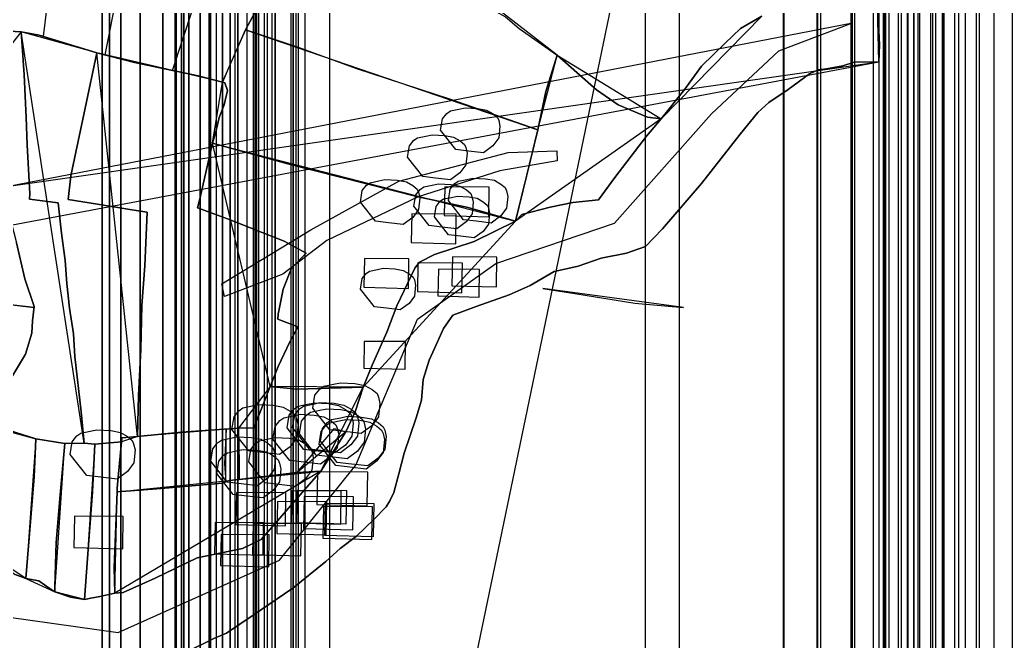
# Model space of a CAD drawing. Extents: x -6790 to 12600, y -1098 to 2171.
# Drawn here: x 893.7 to 1089.3, y 236.2 to 358.6 of the extents above; entities that cross this region are included whole.
import ezdxf

# ---------------------------------------------------------------- set-up
doc = ezdxf.new("R2010")
doc.units = 0

msp = doc.modelspace()

# ---------------------------------------------------------------- linework, layer by layer
for points in [[(-27.13, -2.81), (-27.13, 1314.19), (941.87, 1314.19), (941.87, -2.81), (-27.13, -2.81)], [(-21.44, -2.76), (-21.44, 1314.24), (947.56, 1314.24), (947.56, -2.76), (-21.44, -2.76)], [(-20.89, -4.65), (-20.89, 1312.35), (948.11, 1312.35), (948.11, -4.65), (-20.89, -4.65)], [(-19.15, -2.79), (-19.15, 1314.21), (949.85, 1314.21), (949.85, -2.79), (-19.15, -2.79)], [(-25.01, -6.95), (-25.01, 1310.05), (943.99, 1310.05), (943.99, -6.95), (-25.01, -6.95)], [(-30.54, -8.83), (-30.54, 1308.17), (938.46, 1308.17), (938.46, -8.83), (-30.54, -8.83)], [(-20.41, -9.69), (-20.41, 1307.31), (948.59, 1307.31), (948.59, -9.69), (-20.41, -9.69)], [(-20.41, -9.69), (-20.41, 1307.31), (948.59, 1307.31), (948.59, -9.69), (-20.41, -9.69)], [(-25.66, -10.58), (-25.66, 1306.42), (943.34, 1306.42), (943.34, -10.58), (-25.66, -10.58)], [(-21.91, -10.87), (-21.91, 1306.13), (947.09, 1306.13), (947.09, -10.87), (-21.91, -10.87)], [(-21.47, -12.37), (-21.47, 1304.63), (947.53, 1304.63), (947.53, -12.37), (-21.47, -12.37)], [(-44.73, -13.6), (-44.73, 1303.4), (924.27, 1303.4), (924.27, -13.6), (-44.73, -13.6)], [(-27.13, -14.33), (-27.13, 1302.67), (941.87, 1302.67), (941.87, -14.33), (-27.13, -14.33)], [(-26.52, -14.12), (-26.52, 1302.88), (942.48, 1302.88), (942.48, -14.12), (-26.52, -14.12)], [(-28.62, -15.9), (-28.62, 1301.1), (940.38, 1301.1), (940.38, -15.9), (-28.62, -15.9)], [(-28.25, -14.91), (-28.25, 1302.09), (940.75, 1302.09), (940.75, -14.91), (-28.25, -14.91)], [(-21.4, -15.15), (-21.4, 1301.85), (947.6, 1301.85), (947.6, -15.15), (-21.4, -15.15)], [(-14.26, -14.66), (-14.26, 1302.34), (954.74, 1302.34), (954.74, -14.66), (-14.26, -14.66)], [(-30.56, -21.15), (-30.56, 1295.85), (938.44, 1295.85), (938.44, -21.15), (-30.56, -21.15)], [(-36.58, -22.78), (-36.58, 1294.22), (932.42, 1294.22), (932.42, -22.78), (-36.58, -22.78)], [(-32.89, -25.09), (-32.89, 1291.91), (936.11, 1291.91), (936.11, -25.09), (-32.89, -25.09)], [(-7.08, 736.63), (1089.28, 736.63), (1089.28, -7.08), (-7.08, -7.08), (-7.08, 736.63)], [(962.98, 0), (0, 0), (0, 729.55), (962.98, 729.55), (1082.21, 729.55), (1082.21, 684.35), (1082.21, 647.53), (1082.21, 629.33), (1082.21, 621.61), (1082.21, 608.99), (1082.21, 143.11), (1082.21, 79.56), (1082.21, 36.87), (1082.21, 0), (962.98, 0)], [(940.12, 729.55), (940.12, 684.35), (940.12, 647.53), (940.12, 608.99), (940.12, 143.11), (940.12, 79.56), (940.12, 36.87), (940.12, 0), (940.12, 729.55)], [(-7, 729.06), (1082.8, 729.06), (1082.8, -7), (-7, -7), (-7, 729.06)], [(-6.94, 722.27), (1075.52, 722.27), (1075.52, -6.94), (-6.94, -6.94), (-6.94, 722.27)], [(-6.94, 722.27), (1075.52, 722.27), (1075.52, -6.94), (-6.94, -6.94), (-6.94, 722.27)], [(935.17, 0), (0, 0), (0, 722.06), (957.79, 722.06), (1075.8, 722.06), (1075.8, 677.32), (935.17, 0)], [(-6.92, 720.6), (1085.66, 720.6), (1085.66, -6.92), (-6.92, -6.92), (-6.92, 720.6)], [(-6.9, 718.36), (1069.9, 718.36), (1069.9, -6.9), (-6.9, -6.9), (-6.9, 718.36)], [(951.67, 0), (0, 0), (0, 715.33), (951.67, 715.33), (1068.58, 715.33), (1068.58, 671.01), (1068.58, 634.91), (1068.58, 617.06), (1068.58, 609.49), (1068.58, 597.12), (1068.58, 140.32), (1068.58, 78.01), (1068.58, 36.15), (1068.58, 0), (951.67, 0)], [(951.67, 0), (0, 0), (0, 715.33), (951.67, 715.33), (1068.58, 715.33), (1068.58, 671.01), (1068.58, 634.91), (1068.58, 617.06), (1068.58, 609.49), (1068.58, 597.12), (1068.58, 140.32), (1068.58, 78.01), (1068.58, 36.15), (1068.58, 0), (951.67, 0)], [(929.26, 715.33), (929.26, 671.01), (929.26, 634.91), (929.26, 597.12), (929.26, 140.32), (929.26, 78.01), (929.26, 36.15), (929.26, 0), (929.26, 715.33)], [(929.26, 715.33), (929.26, 671.01), (929.26, 634.91), (929.26, 597.12), (929.26, 140.32), (929.26, 78.01), (929.26, 36.15), (929.26, 0), (929.26, 715.33)], [(-6.84, 712.46), (1069.85, 712.46), (1069.85, -6.84), (-6.84, -6.84), (-6.84, 712.46)], [(-6.84, 712.33), (1068.74, 712.33), (1068.74, -6.84), (-6.84, -6.84), (-6.84, 712.33)], [(-6.84, 712.33), (1077.89, 712.33), (1077.89, -6.84), (-6.84, -6.84), (-6.84, 712.33)], [(962.1, 0), (0, 0), (0, 713.68), (962.1, 713.68), (1078.73, 713.68), (1078.73, 669.46), (1078.73, 633.44), (1078.73, 615.64), (1078.73, 608.09), (1078.73, 595.74), (1078.73, 140), (1078.73, 77.83), (1078.73, 36.07), (1078.73, 0), (962.1, 0)], [(939.74, 713.68), (939.74, 669.46), (939.74, 633.44), (939.74, 595.74), (939.74, 140), (939.74, 77.83), (939.74, 36.07), (939.74, 0), (939.74, 713.68)], [(-6.84, 711.5), (1057.72, 711.5), (1057.72, -6.84), (-6.84, -6.84), (-6.84, 711.5)], [(946.73, 0), (0, 0), (0, 711.46), (946.73, 711.46), (1063, 711.46), (1063, 667.37), (1063, 631.47), (1063, 613.72), (1063, 606.19), (1063, 593.88), (1063, 139.56), (1063, 77.59), (1063, 35.96), (1063, 0), (946.73, 0)], [(924.43, 711.46), (924.43, 667.37), (924.43, 631.47), (924.43, 593.88), (924.43, 139.56), (924.43, 77.59), (924.43, 35.96), (924.43, 0), (924.43, 711.46)], [(-6.81, 709.32), (1070.67, 709.32), (1070.67, -6.81), (-6.81, -6.81), (-6.81, 709.32)], [(-6.8, 707.71), (1080, 707.71), (1080, -6.8), (-6.8, -6.8), (-6.8, 707.71)], [(-6.79, 706.62), (1064.98, 706.62), (1064.98, -6.79), (-6.79, -6.79), (-6.79, 706.62)], [(-6.78, 705.66), (1074.19, 705.66), (1074.19, -6.78), (-6.78, -6.78), (-6.78, 705.66)], [(947.69, 0), (0, 0), (0, 705.61), (947.69, 705.61), (1063, 705.61), (1063, 661.89), (1063, 626.28), (1063, 608.68), (1063, 601.22), (1063, 589.01), (1063, 138.42), (1063, 76.95), (1063, 35.66), (1063, 0), (947.69, 0)], [(946.6, 0), (0, 0), (0, 705.49), (946.6, 705.49), (1061.9, 705.49), (1061.9, 661.78), (1061.9, 626.17), (1061.9, 608.57), (1061.9, 601.11), (1061.9, 588.9), (1061.9, 138.39), (1061.9, 76.94), (1061.9, 35.66), (1061.9, 0), (946.6, 0)], [(955.75, 0), (0, 0), (0, 705.49), (955.75, 705.49), (1071.04, 705.49), (1071.04, 661.78), (1071.04, 626.17), (1071.04, 608.57), (1071.04, 601.11), (1071.04, 588.9), (1071.04, 138.39), (1071.04, 76.94), (1071.04, 35.66), (1071.04, 0), (955.75, 0)], [(935.72, 0), (0, 0), (0, 704.66), (935.72, 704.66), (1050.88, 704.66), (1050.88, 661), (1050.88, 625.44), (1050.88, 607.86), (1050.88, 600.41), (1050.88, 588.21), (1050.88, 138.23), (1050.88, 76.85), (1050.88, 35.61), (1050.88, 0), (935.72, 0)], [(913.64, 704.66), (913.64, 661), (913.64, 625.44), (913.64, 588.21), (913.64, 138.23), (913.64, 76.85), (913.64, 35.61), (913.64, 0), (913.64, 704.66)], [(924.5, 705.49), (924.5, 661.78), (924.5, 626.17), (924.5, 588.9), (924.5, 138.39), (924.5, 76.94), (924.5, 35.66), (924.5, 0), (924.5, 705.49)], [(925.58, 705.61), (925.58, 661.89), (925.58, 626.28), (925.58, 589.01), (925.58, 138.42), (925.58, 76.95), (925.58, 35.66), (925.58, 0), (925.58, 705.61)], [(933.64, 705.49), (933.64, 661.78), (933.64, 626.17), (933.64, 588.9), (933.64, 138.39), (933.64, 76.94), (933.64, 35.66), (933.64, 0), (933.64, 705.49)], [(-6.76, 704.06), (1073.61, 704.06), (1073.61, -6.76), (-6.76, -6.76), (-6.76, 704.06)], [(949.05, 0), (0, 0), (0, 702.5), (949.05, 702.5), (1063.86, 702.5), (1063.86, 658.98), (1063.86, 623.52), (1063.86, 605.99), (1063.86, 598.57), (1063.86, 586.41), (1063.86, 137.81), (1063.86, 76.61), (1063.86, 35.51), (1063.86, 0), (949.05, 0)], [(927.04, 702.5), (927.04, 658.98), (927.04, 623.52), (927.04, 586.41), (927.04, 137.81), (927.04, 76.61), (927.04, 35.51), (927.04, 0), (927.04, 702.5)], [(-6.74, 701.17), (1064.32, 701.17), (1064.32, -6.74), (-6.74, -6.74), (-6.74, 701.17)], [(958.65, 0), (0, 0), (0, 700.91), (958.65, 700.91), (1073.2, 700.91), (1073.2, 657.49), (1073.2, 622.11), (1073.2, 604.63), (1073.2, 597.21), (1073.2, 585.09), (1073.2, 137.49), (1073.2, 76.44), (1073.2, 35.43), (1073.2, 0), (958.65, 0)], [(936.69, 700.91), (936.69, 657.49), (936.69, 622.11), (936.69, 585.09), (936.69, 137.49), (936.69, 76.44), (936.69, 35.43), (936.69, 0), (936.69, 700.91)], [(-6.71, 698.93), (1023.67, 698.93), (1023.67, -6.71), (-6.71, -6.71), (-6.71, 698.93)], [(943.82, 0), (0, 0), (0, 699.83), (943.82, 699.83), (1058.2, 699.83), (1058.2, 656.47), (1058.2, 621.15), (1058.2, 603.69), (1058.2, 596.29), (1058.2, 584.18), (1058.2, 137.28), (1058.2, 76.32), (1058.2, 35.37), (1058.2, 0), (943.82, 0)], [(953.19, 0), (0, 0), (0, 698.88), (953.19, 698.88), (1067.41, 698.88), (1067.41, 655.58), (1067.41, 620.31), (1067.41, 602.87), (1067.41, 595.48), (1067.41, 583.39), (1067.41, 137.1), (1067.41, 76.22), (1067.41, 35.32), (1067.41, 0), (953.19, 0)], [(921.89, 699.83), (921.89, 656.47), (921.89, 621.15), (921.89, 584.18), (921.89, 137.28), (921.89, 76.32), (921.89, 35.37), (921.89, 0), (921.89, 699.83)], [(931.29, 698.88), (931.29, 655.58), (931.29, 620.31), (931.29, 583.39), (931.29, 137.1), (931.29, 76.22), (931.29, 35.32), (931.29, 0), (931.29, 698.88)], [(952.89, 0), (0, 0), (0, 697.29), (952.89, 697.29), (1066.84, 697.29), (1066.84, 654.09), (1066.84, 618.9), (1066.84, 601.5), (1066.84, 594.13), (1066.84, 582.06), (1066.84, 136.78), (1066.84, 76.05), (1066.84, 35.24), (1066.84, 0), (952.89, 0)], [(931.04, 697.29), (931.04, 654.09), (931.04, 618.9), (931.04, 582.06), (931.04, 136.78), (931.04, 76.05), (931.04, 35.24), (931.04, 0), (931.04, 697.29)], [(-6.68, 695.53), (1050.8, 695.53), (1050.8, -6.68), (-6.68, -6.68), (-6.68, 695.53)], [(-6.68, 695.15), (1058.21, 695.15), (1058.21, -6.68), (-6.68, -6.68), (-6.68, 695.15)], [(944.1, 694.44), (0, 694.44), (0, 0), (944.1, 0), (944.1, 694.44)], [(903.83, 0), (0, 0), (0, 692.21), (903.83, 692.21), (1016.96, 692.21), (1016.96, 649.33), (1016.96, 614.39), (1016.96, 597.12), (1016.96, 589.8), (1016.96, 577.82), (1016.96, 135.79), (1016.96, 75.49), (1016.96, 34.99), (1016.96, 0), (903.83, 0)], [(-6.62, 689.25), (1050.92, 689.25), (1050.92, -6.62), (-6.62, -6.62), (-6.62, 689.25)], [(931.54, 0), (0, 0), (0, 688.85), (931.54, 688.85), (1044.12, 688.85), (1044.12, 646.17), (1044.12, 611.4), (1044.12, 594.22), (1044.12, 586.93), (1044.12, 575.01), (1044.12, 135.13), (1044.12, 75.12), (1044.12, 34.82), (1044.12, 0), (931.54, 0)], [(939.02, 0), (0, 0), (0, 688.47), (939.02, 688.47), (1051.54, 688.47), (1051.54, 645.81), (1051.54, 611.07), (1051.54, 593.89), (1051.54, 586.61), (1051.54, 574.7), (1051.54, 135.05), (1051.54, 75.08), (1051.54, 34.8), (1051.54, 0), (939.02, 0)], [(909.96, 688.85), (909.96, 646.17), (909.96, 611.4), (909.96, 575.01), (909.96, 135.13), (909.96, 75.12), (909.96, 34.82), (909.96, 0), (909.96, 688.85)], [(917.45, 688.47), (917.45, 645.81), (917.45, 611.07), (917.45, 574.7), (917.45, 135.05), (917.45, 75.08), (917.45, 34.8), (917.45, 0), (917.45, 688.47)], [(932.74, 0), (0, 0), (0, 682.63), (932.74, 682.63), (1044.3, 682.63), (1044.3, 640.33), (1044.3, 605.88), (1044.3, 588.85), (1044.3, 581.63), (1044.3, 569.82), (1044.3, 133.91), (1044.3, 74.45), (1044.3, 34.5), (1044.3, 0), (932.74, 0)], [(911.35, 682.63), (911.35, 640.33), (911.35, 605.88), (911.35, 569.82), (911.35, 133.91), (911.35, 74.45), (911.35, 34.5), (911.35, 0), (911.35, 682.63)], [(-6.55, 681.62), (1064.05, 681.62), (1064.05, -6.55), (-6.55, -6.55), (-6.55, 681.62)], [(947.17, 0), (0, 0), (0, 675.07), (947.17, 675.07), (1057.5, 675.07), (1057.5, 633.24), (1057.5, 599.17), (1057.5, 582.33), (1057.5, 575.19), (1057.5, 563.51), (1057.5, 132.42), (1057.5, 73.62), (1057.5, 34.12), (1057.5, 0), (947.17, 0)], [(926.02, 675.07), (926.02, 633.24), (926.02, 599.17), (926.02, 563.51), (926.02, 132.42), (926.02, 73.62), (926.02, 34.12), (926.02, 0), (926.02, 675.07)], [(935.17, 640.88), (935.17, 602.74), (935.17, 165.37), (935.17, 640.88)], [(1075.8, 640.88), (1075.8, 622.87), (1075.8, 615.23), (1075.8, 602.74), (1075.8, 165.37), (1075.8, 640.88)], [(897.49, 355.66), (898.34, 355.4), (900.41, 372.03), (903.63, 388.23), (896.02, 387.86), (890.2, 387.98), (885.63, 356.72), (893.96, 356.31), (897.49, 355.66)], [(910.43, 351.76), (908.9, 352.15), (898.34, 355.4), (900.41, 372.03), (903.63, 388.23), (908.64, 388.22), (913.71, 387.36), (917.44, 386.85), (910.43, 351.76)], [(923.81, 348.65), (927.78, 360.82), (932.93, 384.43), (931.03, 384.81), (922.78, 386.13), (917.44, 386.85), (910.43, 351.76), (916.28, 350.24), (923.81, 348.65)], [(927.78, 360.82), (932.93, 384.43), (936.14, 383.79), (936.95, 383.63), (944.26, 382.45), (946.2, 382.14), (951.18, 380.87), (948.46, 375.82), (944.21, 367.94), (938.16, 356.71), (937.05, 354.21), (934.96, 349.48), (933.68, 346.35), (928.86, 347.59), (923.81, 348.65), (927.78, 360.82)], [(938.16, 356.71), (944.21, 367.94), (948.46, 375.82), (951.18, 380.87), (938.16, 356.71)], [(957.97, 379.87), (965.57, 378.09), (965.14, 374.27), (968.15, 372.31), (978.07, 366.31), (984.57, 361.96), (989.42, 359.23), (992.12, 356.97), (999.59, 351.71), (997.35, 344.56), (995.83, 336.96), (978.65, 342.95), (969.4, 345.96), (960.11, 348.97), (948.64, 353.2), (938.16, 356.71), (944.21, 367.94), (948.46, 375.82), (951.18, 380.87), (951.79, 380.8), (956.24, 380.28), (957.97, 379.87)], [(965.57, 378.09), (965.14, 374.27), (968.15, 372.31), (978.07, 366.31), (984.57, 361.96), (989.42, 359.23), (992.12, 356.97), (999.59, 351.71), (965.57, 378.09)], [(1062.59, 366.77), (1062.92, 357.94), (1063.12, 353.74), (1063, 350.4), (1062.59, 366.77)], [(1062.59, 366.77), (1062.92, 357.94), (1063.12, 353.74), (1063, 350.4), (1062.59, 366.77)], [(759.68, 300.32), (803.04, 285.86), (857.86, 267.58), (891.6, 240.92), (913.1, 237.94), (944.86, 252.18), (959.91, 270.91), (972.11, 299.69), (987.55, 310.67), (1010.94, 318.6), (1030, 340.15), (1043.33, 352.55), (1057.52, 357.95), (759.68, 300.32)], [(1020.11, 339.15), (1024.79, 345), (1028.07, 349.5), (1032.74, 354.05), (1035.74, 356.97), (1039.97, 359.35), (1020.11, 339.15)], [(880.61, 339.38), (879.74, 343.11), (879.21, 347.9), (878.13, 354.4), (878.67, 356.47), (884.38, 356.79), (893.96, 356.31), (880.61, 339.38)], [(893.96, 356.31), (894.53, 347.82), (894.93, 339.4), (895.18, 333.99), (895.69, 324.38), (895.64, 323.31), (901.25, 322.57), (901.89, 316.62), (902.65, 311.22), (902.95, 306.69), (903.52, 301.87), (904.28, 296.75), (904.57, 292.3), (905.79, 281.4), (906.39, 275.21), (893.96, 356.31)], [(893.96, 356.31), (897.49, 355.66), (908.9, 352.15), (893.96, 356.31)], [(908.9, 352.15), (897.49, 355.66), (893.96, 356.31), (894.53, 347.82), (894.93, 339.4), (895.18, 333.99), (895.69, 324.38), (895.64, 323.31), (901.25, 322.57), (901.89, 316.62), (902.65, 311.22), (902.95, 306.69), (903.52, 301.87), (904.28, 296.75), (904.57, 292.3), (905.79, 281.4), (906.39, 275.21), (908.51, 275.06), (913.73, 275.5), (913.8, 276.29), (916.87, 276.57), (917.08, 284.6), (917.56, 293.69), (917.72, 302.38), (918.31, 310.18), (918.82, 320.73), (915.8, 321.22), (909.02, 322.31), (903.25, 323.25), (903.77, 327.92), (904.75, 332.56), (906.59, 341.23), (908.9, 352.15)], [(906.39, 275.21), (905.79, 281.4), (904.57, 292.3), (904.28, 296.75), (903.52, 301.87), (902.95, 306.69), (902.65, 311.22), (901.89, 316.62), (901.25, 322.57), (895.64, 323.31), (895.69, 324.38), (895.18, 333.99), (894.93, 339.4), (894.53, 347.82), (893.96, 356.31), (897.49, 355.66), (898.34, 355.4), (908.9, 352.15), (906.59, 341.23), (904.75, 332.56), (903.77, 327.92), (903.25, 323.25), (909.02, 322.31), (915.8, 321.22), (918.82, 320.73), (918.31, 310.18), (917.72, 302.38), (917.56, 293.69), (917.08, 284.6), (916.87, 276.57), (913.8, 276.29), (913.73, 275.5), (908.51, 275.06), (906.39, 275.21)], [(933.68, 346.35), (934.1, 346.24), (934.64, 344.75), (933.97, 341.91), (932.98, 339.38), (932.46, 337.13), (931.71, 334.32), (946.54, 330.25), (972.23, 323.77), (982.05, 321.67), (991.37, 319), (993.62, 328.04), (995.83, 336.96), (978.65, 342.95), (969.4, 345.96), (960.11, 348.97), (948.64, 353.2), (938.16, 356.71), (937.05, 354.21), (934.96, 349.48), (933.68, 346.35)], [(934.96, 349.48), (933.68, 346.35), (934.1, 346.24), (934.64, 344.75), (933.97, 341.91), (932.98, 339.38), (932.46, 337.13), (931.71, 334.32), (946.54, 330.25), (972.23, 323.77), (982.05, 321.67), (991.37, 319), (993.62, 328.04), (995.83, 336.96), (978.65, 342.95), (969.4, 345.96), (960.11, 348.97), (948.64, 353.2), (938.16, 356.71), (937.05, 354.21), (934.96, 349.48)], [(938.16, 356.71), (937.05, 354.21), (934.96, 349.48), (933.68, 346.35), (938.16, 356.71)], [(995.83, 336.96), (978.65, 342.95), (969.4, 345.96), (960.11, 348.97), (948.64, 353.2), (938.16, 356.71), (995.83, 336.96)], [(908.9, 352.15), (906.59, 341.23), (904.75, 332.56), (903.77, 327.92), (903.25, 323.25), (909.02, 322.31), (915.8, 321.22), (918.82, 320.73), (918.31, 310.18), (917.72, 302.38), (917.56, 293.69), (917.08, 284.6), (916.87, 276.57), (908.9, 352.15)], [(931.71, 334.32), (931.05, 331.49), (929.15, 323.37), (928.74, 321.62), (934.65, 319.45), (945.82, 315.02), (950.16, 312.68), (947.22, 309.7), (945.58, 305.61), (944.6, 300.64), (944.58, 299.65), (948.5, 298.18), (946.93, 295.21), (944.6, 290.33), (943.02, 286.41), (942.3, 284.56), (939.83, 278.16), (937.36, 278.23), (936.81, 278.19), (925.6, 277.38), (916.87, 276.57), (917.08, 284.6), (917.56, 293.69), (917.72, 302.38), (918.31, 310.18), (918.82, 320.73), (915.8, 321.22), (909.02, 322.31), (903.25, 323.25), (903.77, 327.92), (904.75, 332.56), (906.59, 341.23), (908.9, 352.15), (916.28, 350.24), (928.86, 347.59), (933.68, 346.35), (934.1, 346.24), (934.64, 344.75), (933.97, 341.91), (932.98, 339.38), (932.46, 337.13), (931.71, 334.32)], [(931.71, 334.32), (932.46, 337.13), (932.98, 339.38), (933.97, 341.91), (934.64, 344.75), (934.1, 346.24), (933.68, 346.35), (928.86, 347.59), (923.81, 348.65), (916.28, 350.24), (910.43, 351.76), (908.9, 352.15), (906.59, 341.23), (904.75, 332.56), (903.77, 327.92), (903.25, 323.25), (909.02, 322.31), (915.8, 321.22), (918.82, 320.73), (918.31, 310.18), (917.72, 302.38), (917.56, 293.69), (917.08, 284.6), (916.87, 276.57), (925.6, 277.38), (936.81, 278.19), (937.36, 278.23), (939.83, 278.16), (942.3, 284.56), (943.02, 286.41), (944.6, 290.33), (946.93, 295.21), (948.5, 298.18), (944.58, 299.65), (944.6, 300.64), (945.58, 305.61), (947.22, 309.7), (950.16, 312.68), (945.82, 315.02), (934.65, 319.45), (928.74, 321.62), (929.15, 323.37), (931.05, 331.49), (931.71, 334.32)], [(908.9, 352.15), (916.28, 350.24), (928.86, 347.59), (933.68, 346.35), (908.9, 352.15)], [(999.59, 351.71), (1007.35, 344.89), (1011.6, 341.93), (1017.41, 339.5), (1020.11, 339.15), (1017.24, 335.73), (1011, 327.59), (1007.76, 323.2), (1002.7, 322.63), (998.22, 321.71), (992.65, 320.32), (991.37, 319), (993.62, 328.04), (995.83, 336.96), (997.35, 344.56), (999.59, 351.71)], [(1017.24, 335.73), (1011, 327.59), (1007.76, 323.2), (1002.7, 322.63), (998.22, 321.71), (992.65, 320.32), (991.37, 319), (993.62, 328.04), (995.83, 336.96), (997.35, 344.56), (999.59, 351.71), (1007.35, 344.89), (1011.6, 341.93), (1017.41, 339.5), (1020.11, 339.15), (1017.24, 335.73)], [(999.59, 351.71), (997.35, 344.56), (995.83, 336.96), (999.59, 351.71)], [(1020.11, 339.15), (1017.41, 339.5), (1011.6, 341.93), (1007.35, 344.89), (999.59, 351.71), (1020.11, 339.15)], [(933.68, 346.35), (934.1, 346.24), (934.64, 344.75), (933.97, 341.91), (932.98, 339.38), (932.46, 337.13), (931.71, 334.32), (933.68, 346.35)], [(976.63, 336.88), (977.01, 339.13), (977.86, 340.21), (978.57, 340.69), (980.24, 341.04), (981.45, 341.3), (983.95, 341.16), (985.7, 340.85), (986.97, 340.11), (987.83, 339.41), (988.08, 338.81), (988.34, 337.69), (988.09, 335.38), (986.94, 333.82), (985.08, 332.43), (982.14, 332.78), (979.62, 333.08), (976.63, 336.88)], [(880.61, 339.38), (881.41, 334.51), (882.91, 330.11), (884.59, 327.55), (888.27, 323.41), (891.52, 320.56), (893.04, 314.72), (894.68, 307.63), (896.55, 302.17), (896.17, 299.33), (896.1, 296.9), (894.84, 292.79), (888.83, 282.89), (886.24, 278.96), (880.61, 339.38)], [(991.37, 319), (992.65, 320.32), (998.22, 321.71), (1002.7, 322.63), (1007.76, 323.2), (1011, 327.59), (1017.24, 335.73), (1020.11, 339.15), (991.37, 319)], [(991.37, 319), (993.62, 328.04), (995.83, 336.96), (991.37, 319)], [(970.13, 331.59), (970.5, 333.84), (971.36, 334.92), (972.07, 335.4), (973.74, 335.76), (974.95, 336.01), (977.46, 335.87), (979.2, 335.56), (980.48, 334.82), (981.34, 334.12), (981.59, 333.52), (981.84, 332.4), (981.6, 330.08), (980.45, 328.52), (978.59, 327.13), (975.64, 327.48), (973.12, 327.78), (970.13, 331.59)], [(931.71, 334.32), (931.05, 331.49), (929.15, 323.37), (928.74, 321.62), (934.65, 319.45), (945.82, 315.02), (950.16, 312.68), (947.22, 309.7), (945.58, 305.61), (944.6, 300.64), (944.58, 299.65), (948.5, 298.18), (946.93, 295.21), (944.6, 290.33), (943.02, 286.41), (931.71, 334.32)], [(931.71, 334.32), (946.54, 330.25), (972.23, 323.77), (982.05, 321.67), (991.37, 319), (983.22, 314.97), (975.43, 312.44), (972.48, 310.88), (971.56, 309.69), (967.98, 302.3), (966.06, 297.1), (963.15, 290.6), (961.37, 286.28), (948.27, 285.91), (943.02, 286.41), (944.6, 290.33), (946.93, 295.21), (948.5, 298.18), (944.58, 299.65), (944.6, 300.64), (945.58, 305.61), (947.22, 309.7), (950.16, 312.68), (945.82, 315.02), (934.65, 319.45), (928.74, 321.62), (929.15, 323.37), (931.05, 331.49), (931.71, 334.32)], [(961.37, 286.28), (963.15, 290.6), (966.06, 297.1), (967.98, 302.3), (971.56, 309.69), (972.48, 310.88), (975.43, 312.44), (983.22, 314.97), (991.37, 319), (982.05, 321.67), (972.23, 323.77), (946.54, 330.25), (931.71, 334.32), (931.05, 331.49), (929.15, 323.37), (928.74, 321.62), (934.65, 319.45), (945.82, 315.02), (950.16, 312.68), (947.22, 309.7), (945.58, 305.61), (944.6, 300.64), (944.58, 299.65), (948.5, 298.18), (946.93, 295.21), (944.6, 290.33), (943.02, 286.41), (948.27, 285.91), (961.37, 286.28)], [(991.37, 319), (982.05, 321.67), (972.23, 323.77), (946.54, 330.25), (931.71, 334.32), (991.37, 319)], [(933.51, 306.6), (951.08, 317.3), (968.43, 326.89), (989.92, 332.51), (999.52, 332.87), (999.59, 330.89), (988.33, 328.91), (972.23, 323.77), (954.2, 315.17), (945.55, 308.51), (934.06, 304.12), (933.51, 306.6)], [(960.83, 322.75), (961.2, 325), (962.06, 326.08), (962.76, 326.56), (964.43, 326.91), (965.64, 327.17), (968.15, 327.03), (969.89, 326.72), (971.16, 325.98), (972.02, 325.28), (972.28, 324.67), (972.53, 323.56), (972.29, 321.25), (971.14, 319.69), (969.28, 318.3), (966.34, 318.65), (963.81, 318.95), (960.83, 322.75)], [(978.18, 323.06), (978.55, 325.31), (979.41, 326.39), (980.11, 326.87), (981.78, 327.22), (982.99, 327.48), (985.5, 327.34), (987.24, 327.03), (988.51, 326.29), (989.37, 325.59), (989.63, 324.98), (989.88, 323.87), (989.64, 321.56), (988.49, 320), (986.63, 318.6), (983.69, 318.96), (981.16, 319.26), (978.18, 323.06)], [(971.37, 321.92), (971.74, 324.17), (972.6, 325.24), (973.31, 325.73), (974.98, 326.08), (976.19, 326.33), (978.69, 326.2), (980.44, 325.88), (981.71, 325.15), (982.57, 324.44), (982.82, 323.84), (983.08, 322.73), (982.83, 320.41), (981.68, 318.85), (979.82, 317.46), (976.88, 317.81), (974.36, 318.11), (971.37, 321.92)], [(986.11, 319.85), (986.21, 325.7), (977.44, 325.75), (977.32, 320.09), (986.11, 319.85)], [(975.44, 319.82), (975.79, 321.9), (976.58, 322.9), (977.23, 323.35), (978.78, 323.67), (979.91, 323.91), (982.23, 323.79), (983.85, 323.49), (985.03, 322.81), (985.82, 322.16), (986.06, 321.6), (986.29, 320.57), (986.07, 318.42), (985, 316.97), (983.27, 315.68), (980.55, 316.01), (978.21, 316.29), (975.44, 319.82)], [(961.37, 286.28), (963.15, 290.6), (966.06, 297.1), (967.98, 302.3), (971.56, 309.69), (972.48, 310.88), (975.43, 312.44), (983.22, 314.97), (991.37, 319), (961.37, 286.28)], [(979.62, 314.54), (979.71, 320.39), (970.94, 320.45), (970.82, 314.78), (979.62, 314.54)], [(970.31, 305.72), (970.4, 311.56), (961.64, 311.61), (961.52, 305.95), (970.31, 305.72)], [(987.66, 306.02), (987.75, 311.87), (978.99, 311.92), (978.87, 306.26), (987.66, 306.02)], [(960.85, 305.61), (961.2, 307.7), (961.99, 308.7), (962.64, 309.15), (964.19, 309.47), (965.32, 309.71), (967.64, 309.58), (969.26, 309.29), (970.43, 308.61), (971.23, 307.96), (971.47, 307.39), (971.7, 306.36), (971.48, 304.22), (970.41, 302.77), (968.68, 301.48), (965.96, 301.81), (963.62, 302.08), (960.85, 305.61)], [(980.85, 304.88), (980.95, 310.73), (972.18, 310.78), (972.06, 305.12), (980.85, 304.88)], [(984.23, 304.02), (984.32, 309.44), (976.19, 309.49), (976.08, 304.24), (984.23, 304.02)], [(867.26, 305.32), (876.07, 304.37), (885.43, 303.26), (896.52, 301.94), (867.26, 305.32)], [(996.8, 305.69), (1003.06, 304.7), (1014.94, 302.83), (1024.5, 301.98), (996.8, 305.69)], [(969.64, 289.81), (969.73, 295.24), (961.6, 295.28), (961.49, 290.04), (969.64, 289.81)], [(936.81, 278.19), (937.36, 278.23), (939.83, 278.16), (942.3, 284.56), (943.02, 286.41), (936.81, 278.19)], [(936.81, 278.19), (937.36, 278.23), (939.83, 278.16), (942.3, 284.56), (943.02, 286.41), (948.27, 285.91), (961.37, 286.28), (959.81, 281.39), (957.94, 277.49), (953.02, 269.69), (948.35, 269.47), (936.95, 268.09), (936.92, 271.26), (936.81, 278.19)], [(961.37, 286.28), (948.27, 285.91), (943.02, 286.41), (942.3, 284.56), (939.83, 278.16), (937.36, 278.23), (936.81, 278.19), (936.92, 271.26), (936.95, 268.09), (948.35, 269.47), (953.02, 269.69), (957.94, 277.49), (959.81, 281.39), (961.37, 286.28)], [(943.02, 286.41), (948.27, 285.91), (961.37, 286.28), (943.02, 286.41)], [(951.45, 282.15), (951.87, 284.69), (952.84, 285.91), (953.64, 286.45), (955.53, 286.85), (956.9, 287.14), (959.73, 286.99), (961.7, 286.63), (963.14, 285.8), (964.11, 285), (964.39, 284.32), (964.68, 283.06), (964.41, 280.44), (963.11, 278.68), (961, 277.11), (957.68, 277.51), (954.83, 277.85), (951.45, 282.15)], [(951.45, 282.15), (951.87, 284.69), (952.84, 285.91), (953.64, 286.45), (955.53, 286.85), (956.9, 287.14), (959.73, 286.99), (961.7, 286.63), (963.14, 285.8), (964.11, 285), (964.39, 284.32), (964.68, 283.06), (964.41, 280.44), (963.11, 278.68), (961, 277.11), (957.68, 277.51), (954.83, 277.85), (951.45, 282.15)], [(961.37, 286.28), (959.81, 281.39), (957.94, 277.49), (953.02, 269.69), (961.37, 286.28)], [(841.72, 283.68), (850.12, 280.42), (859.01, 277.55), (865.37, 275.08), (870.21, 272.59), (875.23, 268.55), (881.54, 263.96), (885.32, 259.1), (889.37, 252.91), (890.71, 250.86), (892.77, 249.38), (894.89, 248.55), (841.72, 283.68)], [(935.5, 277.94), (935.92, 280.44), (936.87, 281.64), (937.65, 282.18), (939.51, 282.57), (940.86, 282.86), (943.65, 282.71), (945.6, 282.36), (947.01, 281.53), (947.97, 280.75), (948.25, 280.08), (948.53, 278.84), (948.26, 276.26), (946.98, 274.53), (944.91, 272.98), (941.63, 273.37), (938.82, 273.7), (935.5, 277.94)], [(946.38, 278.27), (946.8, 280.77), (947.76, 281.97), (948.54, 282.51), (950.4, 282.9), (951.75, 283.19), (954.55, 283.04), (956.49, 282.69), (957.91, 281.86), (958.87, 281.08), (959.15, 280.41), (959.43, 279.17), (959.16, 276.59), (957.88, 274.85), (955.8, 273.3), (952.52, 273.69), (949.71, 274.02), (946.38, 278.27)], [(947.46, 278.32), (947.88, 280.82), (948.84, 282.02), (949.62, 282.56), (951.49, 282.95), (952.84, 283.24), (955.63, 283.09), (957.58, 282.74), (958.99, 281.91), (959.95, 281.13), (960.23, 280.46), (960.52, 279.22), (960.25, 276.64), (958.97, 274.9), (956.89, 273.35), (953.61, 273.74), (950.8, 274.07), (947.46, 278.32)], [(948.83, 277.09), (949.25, 279.59), (950.2, 280.78), (950.98, 281.32), (952.83, 281.71), (954.18, 281.99), (956.96, 281.84), (958.9, 281.49), (960.31, 280.67), (961.26, 279.89), (961.54, 279.22), (961.82, 277.99), (961.56, 275.42), (960.28, 273.68), (958.21, 272.14), (954.95, 272.53), (952.14, 272.86), (948.83, 277.09)], [(943.6, 276.04), (944.02, 278.52), (944.97, 279.71), (945.74, 280.25), (947.59, 280.64), (948.93, 280.92), (951.7, 280.77), (953.63, 280.42), (955.04, 279.61), (955.99, 278.83), (956.27, 278.16), (956.55, 276.93), (956.28, 274.37), (955.01, 272.65), (952.95, 271.11), (949.7, 271.5), (946.91, 271.83), (943.6, 276.04)], [(952.67, 275.03), (953.08, 277.51), (954.03, 278.7), (954.8, 279.23), (956.64, 279.62), (957.98, 279.9), (960.74, 279.75), (962.66, 279.4), (964.06, 278.59), (965.01, 277.82), (965.29, 277.15), (965.57, 275.93), (965.3, 273.37), (964.03, 271.66), (961.98, 270.12), (958.74, 270.51), (955.96, 270.84), (952.67, 275.03)], [(952.97, 275.66), (953.39, 278.14), (954.33, 279.33), (955.11, 279.87), (956.95, 280.26), (958.29, 280.54), (961.06, 280.39), (962.99, 280.04), (964.39, 279.23), (965.34, 278.45), (965.62, 277.78), (965.9, 276.55), (965.63, 274), (964.36, 272.27), (962.3, 270.74), (959.06, 271.13), (956.27, 271.46), (952.97, 275.66)], [(896.88, 276.06), (890.2, 278.16), (886.24, 278.96), (896.88, 276.06)], [(903.62, 273.03), (904.03, 275.49), (904.97, 276.67), (905.73, 277.2), (907.56, 277.58), (908.89, 277.86), (911.63, 277.71), (913.53, 277.37), (914.92, 276.56), (915.86, 275.79), (916.14, 275.13), (916.42, 273.92), (916.16, 271.38), (914.9, 269.68), (912.86, 268.16), (909.64, 268.54), (906.88, 268.87), (903.62, 273.03)], [(936.95, 268.09), (934.97, 267.85), (933.64, 267.36), (921.59, 266.31), (912.89, 265.64), (912.92, 266.4), (913.73, 275.5), (913.8, 276.29), (916.87, 276.57), (925.6, 277.38), (936.81, 278.19), (936.92, 271.26), (936.95, 268.09)], [(936.95, 268.09), (934.97, 267.85), (933.64, 267.36), (921.59, 266.31), (912.89, 265.64), (912.92, 266.4), (913.73, 275.5), (913.8, 276.29), (916.87, 276.57), (925.6, 277.38), (936.81, 278.19), (936.92, 271.26), (936.95, 268.09)], [(916.87, 276.57), (925.6, 277.38), (936.81, 278.19), (916.87, 276.57)], [(934.35, 278.01), (934.06, 271.17), (934.31, 267.6), (934.35, 278.01)], [(936.81, 278.19), (936.92, 271.26), (936.95, 268.09), (936.81, 278.19)], [(948.35, 269.47), (955.7, 278.14), (957.94, 277.49), (948.35, 269.47)], [(894.89, 248.55), (896.5, 268.62), (896.88, 276.06), (894.89, 248.55)], [(900.58, 245.94), (900.61, 246.91), (900.86, 255.67), (901.62, 264.33), (902.57, 275.15), (896.88, 276.06), (896.5, 268.62), (894.89, 248.55), (897.45, 248.08), (899, 247.02), (900.58, 245.94)], [(900.61, 246.91), (900.58, 245.94), (899, 247.02), (897.45, 248.08), (894.89, 248.55), (896.5, 268.62), (896.88, 276.06), (902.57, 275.15), (901.62, 264.33), (900.86, 255.67), (900.61, 246.91)], [(913.73, 275.5), (913.8, 276.29), (916.87, 276.57), (913.73, 275.5)], [(931.32, 271.7), (931.73, 274.15), (932.67, 275.32), (933.43, 275.85), (935.25, 276.23), (936.57, 276.51), (939.3, 276.36), (941.2, 276.02), (942.58, 275.22), (943.51, 274.45), (943.79, 273.8), (944.07, 272.58), (943.8, 270.06), (942.55, 268.37), (940.52, 266.85), (937.32, 267.23), (934.58, 267.56), (931.32, 271.7)], [(938.81, 271.55), (939.21, 274), (940.15, 275.17), (940.91, 275.7), (942.73, 276.08), (944.05, 276.36), (946.77, 276.21), (948.67, 275.87), (950.05, 275.06), (950.99, 274.3), (951.26, 273.64), (951.54, 272.43), (951.28, 269.91), (950.03, 268.22), (948, 266.7), (944.8, 267.09), (942.05, 267.41), (938.81, 271.55)], [(906.39, 275.21), (908.51, 275.06), (908.02, 265.64), (907.25, 255.22), (906.45, 244.42), (903.72, 244.9), (900.58, 245.94), (900.61, 246.91), (900.86, 255.67), (901.62, 264.33), (902.57, 275.15), (906.18, 275.23), (906.39, 275.21)], [(908.51, 275.06), (908.02, 265.64), (907.25, 255.22), (906.45, 244.42), (903.72, 244.9), (900.58, 245.94), (900.61, 246.91), (900.86, 255.67), (901.62, 264.33), (902.57, 275.15), (906.18, 275.23), (906.39, 275.21), (908.51, 275.06)], [(902.57, 275.15), (901.62, 264.33), (900.86, 255.67), (900.61, 246.91), (900.58, 245.94), (902.57, 275.15)], [(906.39, 275.21), (906.18, 275.23), (902.57, 275.15), (906.39, 275.21)], [(913.73, 275.5), (912.92, 266.4), (912.89, 265.64), (912.62, 258.93), (912.3, 250.73), (912.41, 245.67), (909.44, 245.04), (907.73, 244.68), (906.45, 244.42), (907.25, 255.22), (908.02, 265.64), (908.51, 275.06), (913.73, 275.5)], [(912.3, 250.73), (912.62, 258.93), (912.89, 265.64), (912.92, 266.4), (913.73, 275.5), (908.51, 275.06), (908.02, 265.64), (907.25, 255.22), (906.45, 244.42), (907.73, 244.68), (909.44, 245.04), (912.41, 245.67), (912.3, 250.73)], [(906.45, 244.42), (907.25, 255.22), (908.02, 265.64), (908.51, 275.06), (906.45, 244.42)], [(913.73, 275.5), (912.92, 266.4), (912.89, 265.64), (913.73, 275.5)], [(932.53, 269.25), (932.93, 271.68), (933.86, 272.84), (934.62, 273.36), (936.42, 273.74), (937.73, 274.01), (940.43, 273.87), (942.31, 273.53), (943.68, 272.73), (944.61, 271.97), (944.88, 271.32), (945.16, 270.12), (944.89, 267.62), (943.65, 265.94), (941.64, 264.44), (938.47, 264.82), (935.75, 265.14), (932.53, 269.25)], [(936.95, 268.09), (948.35, 269.47), (953.02, 269.69), (941.27, 256.26), (937.61, 254.48), (928.63, 252.61), (920.36, 248.63), (914.07, 245.81), (912.41, 245.67), (912.3, 250.73), (912.62, 258.93), (912.89, 265.64), (921.59, 266.31), (933.64, 267.36), (934.97, 267.85), (936.95, 268.09)], [(937.61, 254.48), (928.63, 252.61), (920.36, 248.63), (914.07, 245.81), (912.41, 245.67), (912.3, 250.73), (912.62, 258.93), (912.89, 265.64), (921.59, 266.31), (933.64, 267.36), (934.97, 267.85), (936.95, 268.09), (948.35, 269.47), (953.02, 269.69), (941.27, 256.26), (937.61, 254.48)], [(912.41, 245.67), (914.07, 245.81), (920.36, 248.63), (928.63, 252.61), (937.61, 254.48), (941.27, 256.26), (953.02, 269.69), (912.41, 245.67)], [(936.95, 268.09), (934.97, 267.85), (933.64, 267.36), (921.59, 266.31), (912.89, 265.64), (936.95, 268.09)], [(953.02, 269.69), (948.35, 269.47), (936.95, 268.09), (953.02, 269.69)], [(962.17, 262.89), (962.28, 269.5), (952.37, 269.56), (952.23, 263.16), (962.17, 262.89)], [(962.17, 262.89), (962.28, 269.5), (952.37, 269.56), (952.23, 263.16), (962.17, 262.89)], [(912.89, 265.64), (912.62, 258.93), (912.3, 250.73), (912.41, 245.67), (912.89, 265.64)], [(946.05, 258.97), (946.16, 265.48), (936.4, 265.54), (936.27, 259.23), (946.05, 258.97)], [(956.95, 259.27), (957.06, 265.79), (947.29, 265.85), (947.16, 259.54), (956.95, 259.27)], [(958.04, 259.32), (958.14, 265.84), (948.37, 265.89), (948.24, 259.58), (958.04, 259.32)], [(959.35, 258.17), (959.46, 264.67), (949.73, 264.72), (949.6, 258.44), (959.35, 258.17)], [(954.09, 257.19), (954.19, 263.66), (944.5, 263.72), (944.37, 257.46), (954.09, 257.19)], [(963.11, 256.26), (963.22, 262.7), (953.57, 262.76), (953.43, 256.52), (963.11, 256.26)], [(963.44, 256.84), (963.55, 263.3), (953.87, 263.36), (953.74, 257.11), (963.44, 256.84)], [(913.99, 254.39), (914.09, 260.79), (904.51, 260.85), (904.38, 254.66), (913.99, 254.39)], [(941.64, 253.16), (941.75, 259.52), (932.21, 259.58), (932.08, 253.42), (941.64, 253.16)], [(949.12, 253.02), (949.22, 259.38), (939.69, 259.43), (939.56, 253.28), (949.12, 253.02)], [(942.75, 250.87), (942.86, 257.18), (933.41, 257.23), (933.28, 251.13), (942.75, 250.87)], [(900.58, 245.94), (899, 247.02), (897.45, 248.08), (894.89, 248.55), (900.58, 245.94)], [(900.58, 245.94), (903.72, 244.9), (906.45, 244.42), (900.58, 245.94)], [(912.41, 245.67), (909.44, 245.04), (907.73, 244.68), (906.45, 244.42), (912.41, 245.67)]]:
    msp.add_lwpolyline(points, close=True)
for points in [[(944.21, 367.94), (938.16, 356.71), (937.05, 354.21), (934.96, 349.48), (933.68, 346.35), (928.86, 347.59), (916.28, 350.24), (908.9, 352.15), (897.49, 355.66), (893.96, 356.31), (884.38, 356.79)], [(989.42, 359.23), (992.12, 356.97), (999.59, 351.71), (997.35, 344.56), (995.83, 336.96), (978.65, 342.95), (969.4, 345.96), (960.11, 348.97), (948.64, 353.2), (938.16, 356.71), (944.21, 367.94)], [(926.37, 234), (931.96, 236.72), (934.46, 237.8), (939.66, 241.32), (947.49, 246.67), (954, 251.94), (956.84, 254.49), (960.04, 256.93), (963.49, 260.17), (965.93, 262.66), (966.64, 263.88), (967.43, 265.49), (968.39, 269.22), (969.46, 273.28), (971.8, 280.26), (972.84, 283.73), (973.21, 287.77), (974.37, 291.58), (975.09, 293.18), (977.19, 297.85), (979.04, 300.49), (983.63, 302.18), (990.16, 304.47), (994.27, 306.28), (999.04, 309.03), (1002.91, 309.89), (1003.73, 310.12), (1008.31, 311.67), (1013.29, 312.69), (1017.03, 313.96), (1020.37, 317.46), (1028.03, 326.41), (1035.66, 336.1), (1039.15, 340.39), (1041.32, 342.39), (1045.11, 344.95), (1049.35, 348.03), (1051.05, 348.78), (1052.68, 348.99), (1055.88, 349.61), (1058.17, 350.3), (1063, 350.4), (1063.12, 353.74), (1062.92, 357.94), (1062.59, 366.77)], [(1062.59, 366.77), (1062.92, 357.94), (1063.12, 353.74), (1063, 350.4), (1063, 350.4), (1058.17, 350.3), (1055.88, 349.61), (1052.68, 348.99), (1051.05, 348.78), (1049.35, 348.03), (1045.11, 344.95), (1041.32, 342.39), (1039.15, 340.39), (1035.66, 336.1), (1028.03, 326.41), (1020.37, 317.46), (1017.03, 313.96), (1013.29, 312.69), (1008.31, 311.67), (1003.73, 310.12), (1002.91, 309.89), (999.04, 309.03), (994.27, 306.28), (990.16, 304.47), (983.63, 302.18), (979.04, 300.49), (977.19, 297.85), (975.09, 293.18), (974.37, 291.58), (973.21, 287.77), (972.84, 283.73), (971.8, 280.26), (969.46, 273.28), (968.39, 269.22), (967.43, 265.49), (966.64, 263.88), (965.93, 262.66), (963.49, 260.17), (960.04, 256.93), (956.84, 254.49), (954, 251.94), (947.49, 246.67), (939.66, 241.32), (934.46, 237.8), (931.96, 236.72), (926.37, 234)], [(1039.97, 359.35), (1035.74, 356.97), (1032.74, 354.05), (1028.07, 349.5), (1024.79, 345), (1020.11, 339.15), (1017.24, 335.73), (1011, 327.59), (1007.76, 323.2), (1002.7, 322.63), (998.22, 321.71), (992.65, 320.32), (991.37, 319), (983.22, 314.97), (975.43, 312.44), (972.48, 310.88), (971.56, 309.69), (967.98, 302.3), (966.06, 297.1), (963.15, 290.6), (961.37, 286.28), (959.81, 281.39), (957.94, 277.49), (953.02, 269.69), (941.27, 256.26), (937.61, 254.48), (928.63, 252.61), (920.36, 248.63), (914.07, 245.81), (912.41, 245.67), (909.44, 245.04), (907.73, 244.68), (906.45, 244.42), (903.72, 244.9), (900.58, 245.94), (899, 247.02), (897.45, 248.08), (894.89, 248.55), (892.77, 249.38)], [(892.77, 249.38), (894.89, 248.55), (897.45, 248.08), (899, 247.02), (900.58, 245.94), (903.72, 244.9), (906.45, 244.42), (907.73, 244.68), (909.44, 245.04), (912.41, 245.67), (914.07, 245.81), (920.36, 248.63), (928.63, 252.61), (937.61, 254.48), (941.27, 256.26), (953.02, 269.69), (957.94, 277.49), (959.81, 281.39), (961.37, 286.28), (963.15, 290.6), (966.06, 297.1), (967.98, 302.3), (971.56, 309.69), (972.48, 310.88), (975.43, 312.44), (983.22, 314.97), (991.37, 319), (992.65, 320.32), (998.22, 321.71), (1002.7, 322.63), (1007.76, 323.2), (1011, 327.59), (1017.24, 335.73), (1020.11, 339.15), (1024.79, 345), (1028.07, 349.5), (1032.74, 354.05), (1035.74, 356.97), (1039.97, 359.35)], [(989.42, 359.23), (992.12, 356.97), (999.59, 351.71), (1007.35, 344.89), (1011.6, 341.93), (1017.41, 339.5), (1020.11, 339.15), (1020.11, 339.15), (1024.79, 345), (1028.07, 349.5), (1032.74, 354.05), (1035.74, 356.97), (1039.97, 359.35)], [(989.42, 359.23), (992.12, 356.97), (999.59, 351.71), (1007.35, 344.89), (1011.6, 341.93), (1017.41, 339.5), (1020.11, 339.15), (1024.79, 345), (1028.07, 349.5), (1032.74, 354.05), (1035.74, 356.97), (1039.97, 359.35)], [(884.38, 356.79), (893.96, 356.31), (894.53, 347.82), (894.93, 339.4), (895.18, 333.99), (895.69, 324.38), (895.64, 323.31), (901.25, 322.57), (901.89, 316.62), (902.65, 311.22), (902.95, 306.69), (903.52, 301.87), (904.28, 296.75), (904.57, 292.3), (905.79, 281.4), (906.39, 275.21), (906.39, 275.21), (906.18, 275.23), (902.57, 275.15), (896.88, 276.06), (890.2, 278.16)], [(890.2, 278.16), (896.88, 276.06), (902.57, 275.15), (906.18, 275.23), (906.39, 275.21), (905.79, 281.4), (904.57, 292.3), (904.28, 296.75), (903.52, 301.87), (902.95, 306.69), (902.65, 311.22), (901.89, 316.62), (901.25, 322.57), (895.64, 323.31), (895.69, 324.38), (895.18, 333.99), (894.93, 339.4), (894.53, 347.82), (893.96, 356.31), (885.63, 356.72)], [(758.11, 293.06), (1063, 350.4), (1063, 350.4), (1058.17, 350.3), (1055.88, 349.61), (1052.68, 348.99), (1051.05, 348.78), (1049.35, 348.03), (1045.11, 344.95), (1041.32, 342.39), (1039.15, 340.39), (1035.66, 336.1), (1028.03, 326.41), (1020.37, 317.46), (1017.03, 313.96), (1013.29, 312.69), (1008.31, 311.67), (1003.73, 310.12), (1002.91, 309.89), (999.04, 309.03), (994.27, 306.28), (990.16, 304.47), (983.63, 302.18), (979.04, 300.49), (977.19, 297.85), (975.09, 293.18), (974.37, 291.58), (973.21, 287.77), (972.84, 283.73), (971.8, 280.26), (969.46, 273.28), (968.39, 269.22), (967.43, 265.49), (966.64, 263.88), (965.93, 262.66), (963.49, 260.17), (960.04, 256.93), (956.84, 254.49), (954, 251.94), (947.49, 246.67), (939.66, 241.32), (934.46, 237.8), (931.96, 236.72), (926.37, 234)], [(762.33, 307.43), (1063, 350.4), (1063, 350.4), (1058.17, 350.3), (1055.88, 349.61), (1052.68, 348.99), (1051.05, 348.78), (1049.35, 348.03), (1045.11, 344.95), (1041.32, 342.39), (1039.15, 340.39), (1035.66, 336.1), (1028.03, 326.41), (1020.37, 317.46), (1017.03, 313.96), (1013.29, 312.69), (1008.31, 311.67), (1003.73, 310.12), (1002.91, 309.89), (999.04, 309.03), (994.27, 306.28), (990.16, 304.47), (983.63, 302.18), (979.04, 300.49), (977.19, 297.85), (975.09, 293.18), (974.37, 291.58), (973.21, 287.77), (972.84, 283.73), (971.8, 280.26), (969.46, 273.28), (968.39, 269.22), (967.43, 265.49), (966.64, 263.88), (965.93, 262.66), (963.49, 260.17), (960.04, 256.93), (956.84, 254.49), (954, 251.94), (947.49, 246.67), (939.66, 241.32), (934.46, 237.8), (931.96, 236.72), (926.37, 234)], [(888.83, 282.89), (894.84, 292.79), (896.1, 296.9), (896.17, 299.33), (896.55, 302.17), (894.68, 307.63), (893.04, 314.72)], [(888.83, 282.89), (894.84, 292.79), (896.1, 296.9), (896.17, 299.33), (896.55, 302.17), (894.68, 307.63), (893.04, 314.72)], [(893.04, 314.72), (894.68, 307.63), (896.55, 302.17), (896.17, 299.33), (896.1, 296.9), (894.84, 292.79), (888.83, 282.89)], [(893.04, 314.72), (894.68, 307.63), (896.55, 302.17), (896.17, 299.33), (896.1, 296.9), (894.84, 292.79), (888.83, 282.89)], [(892.77, 249.38), (894.89, 248.55), (894.89, 248.55), (896.5, 268.62), (896.88, 276.06), (890.2, 278.16)], [(892.77, 249.38), (894.89, 248.55), (896.5, 268.62), (896.88, 276.06), (890.2, 278.16)]]:
    msp.add_lwpolyline(points)

doc.saveas('drawing.dxf')
